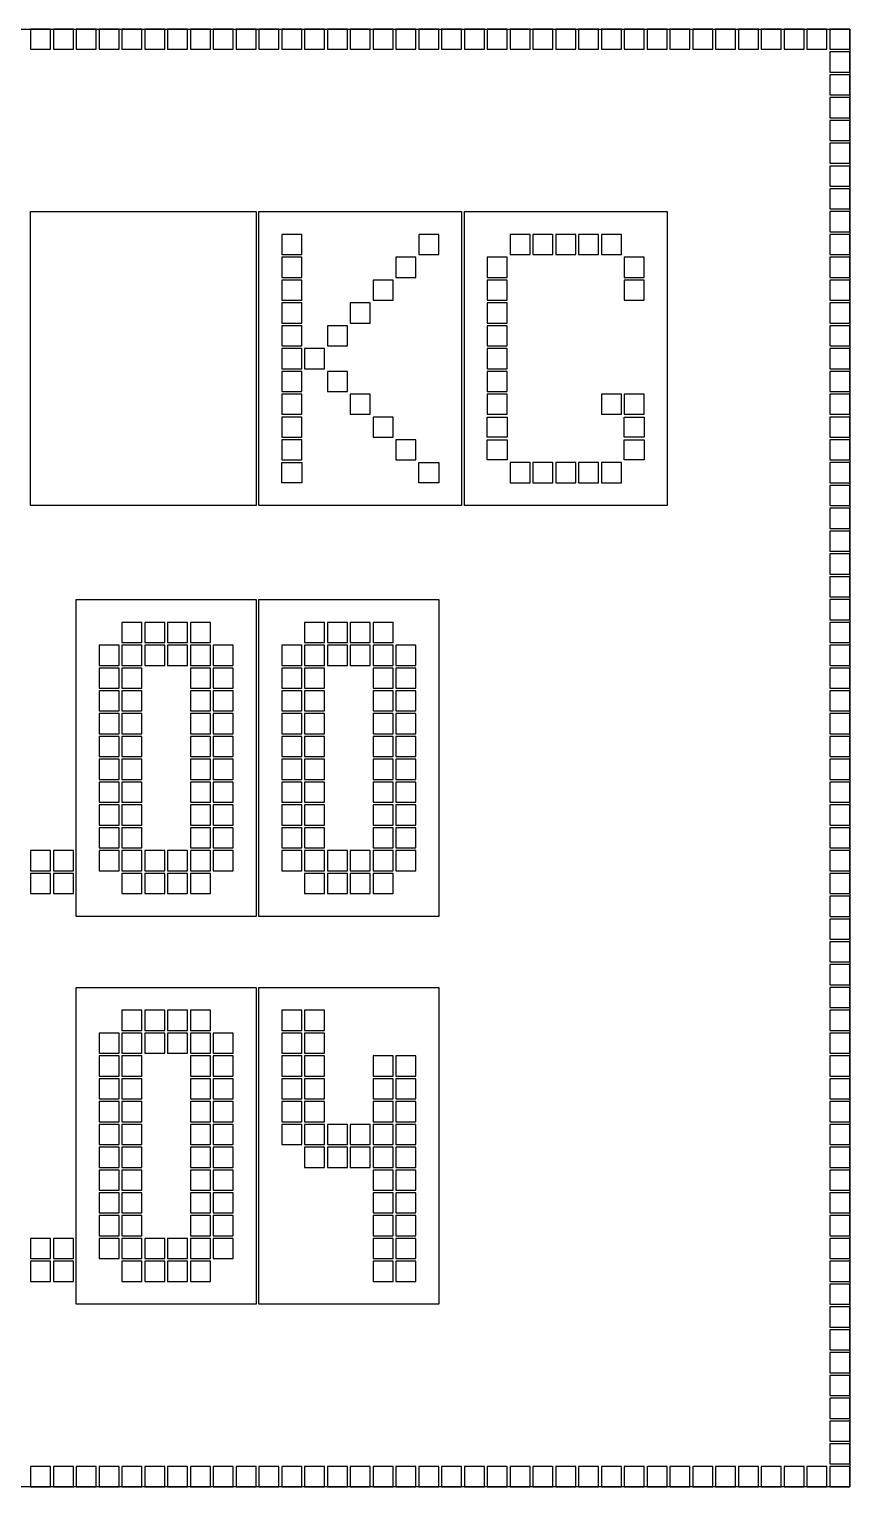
# Model space of a CAD drawing. Header units: inches. Extents: x 125 to 991, y -92 to 487.
# Drawn here: x 826.9 to 833.01, y 440.53 to 451.39 of the extents above; entities that cross this region are included whole.
import ezdxf

# ---------------------------------------------------------------- set-up
doc = ezdxf.new("R2010")
doc.units = ezdxf.units.IN

msp = doc.modelspace()

# ---------------------------------------------------------------- linework, layer by layer
msp.add_lwpolyline([(811.266, 451.388), (833.006, 451.388), (833.006, 440.528), (811.266, 440.528)], close=True)
msp.add_lwpolyline([(811.266, 451.388), (833.006, 451.388), (833.006, 440.528), (811.266, 440.528)], close=True)
at = {"color": 2}
for points in [[(826.906, 451.238), (827.056, 451.238), (827.056, 451.388), (826.906, 451.388)], [(827.076, 451.238), (827.226, 451.238), (827.226, 451.388), (827.076, 451.388)], [(827.246, 451.238), (827.396, 451.238), (827.396, 451.388), (827.246, 451.388)], [(827.416, 451.238), (827.566, 451.238), (827.566, 451.388), (827.416, 451.388)], [(827.586, 451.238), (827.736, 451.238), (827.736, 451.388), (827.586, 451.388)], [(827.756, 451.238), (827.906, 451.238), (827.906, 451.388), (827.756, 451.388)], [(827.926, 451.238), (828.076, 451.238), (828.076, 451.388), (827.926, 451.388)], [(828.096, 451.238), (828.246, 451.238), (828.246, 451.388), (828.096, 451.388)], [(828.266, 451.238), (828.416, 451.238), (828.416, 451.388), (828.266, 451.388)], [(828.436, 451.238), (828.586, 451.238), (828.586, 451.388), (828.436, 451.388)], [(828.606, 451.238), (828.756, 451.238), (828.756, 451.388), (828.606, 451.388)], [(828.776, 451.238), (828.926, 451.238), (828.926, 451.388), (828.776, 451.388)], [(828.946, 451.238), (829.096, 451.238), (829.096, 451.388), (828.946, 451.388)], [(829.116, 451.238), (829.266, 451.238), (829.266, 451.388), (829.116, 451.388)], [(829.286, 451.238), (829.436, 451.238), (829.436, 451.388), (829.286, 451.388)], [(829.456, 451.238), (829.606, 451.238), (829.606, 451.388), (829.456, 451.388)], [(829.626, 451.238), (829.776, 451.238), (829.776, 451.388), (829.626, 451.388)], [(829.796, 451.238), (829.946, 451.238), (829.946, 451.388), (829.796, 451.388)], [(829.966, 451.238), (830.116, 451.238), (830.116, 451.388), (829.966, 451.388)], [(830.136, 451.238), (830.286, 451.238), (830.286, 451.388), (830.136, 451.388)], [(830.306, 451.238), (830.456, 451.238), (830.456, 451.388), (830.306, 451.388)], [(830.476, 451.238), (830.626, 451.238), (830.626, 451.388), (830.476, 451.388)], [(830.646, 451.238), (830.796, 451.238), (830.796, 451.388), (830.646, 451.388)], [(830.816, 451.238), (830.966, 451.238), (830.966, 451.388), (830.816, 451.388)], [(830.986, 451.238), (831.136, 451.238), (831.136, 451.388), (830.986, 451.388)], [(831.156, 451.238), (831.306, 451.238), (831.306, 451.388), (831.156, 451.388)], [(831.326, 451.238), (831.476, 451.238), (831.476, 451.388), (831.326, 451.388)], [(831.496, 451.238), (831.646, 451.238), (831.646, 451.388), (831.496, 451.388)], [(831.666, 451.238), (831.816, 451.238), (831.816, 451.388), (831.666, 451.388)], [(831.836, 451.238), (831.986, 451.238), (831.986, 451.388), (831.836, 451.388)], [(832.006, 451.238), (832.156, 451.238), (832.156, 451.388), (832.006, 451.388)], [(832.176, 451.238), (832.326, 451.238), (832.326, 451.388), (832.176, 451.388)], [(832.346, 451.238), (832.496, 451.238), (832.496, 451.388), (832.346, 451.388)], [(832.516, 451.238), (832.666, 451.238), (832.666, 451.388), (832.516, 451.388)], [(832.686, 451.238), (832.836, 451.238), (832.836, 451.388), (832.686, 451.388)], [(832.856, 451.238), (833.006, 451.238), (833.006, 451.388), (832.856, 451.388)], [(832.856, 451.068), (833.006, 451.068), (833.006, 451.218), (832.856, 451.218)], [(832.856, 450.898), (833.006, 450.898), (833.006, 451.048), (832.856, 451.048)], [(832.856, 450.728), (833.006, 450.728), (833.006, 450.878), (832.856, 450.878)], [(832.856, 450.558), (833.006, 450.558), (833.006, 450.708), (832.856, 450.708)], [(832.856, 450.388), (833.006, 450.388), (833.006, 450.538), (832.856, 450.538)], [(832.856, 450.218), (833.006, 450.218), (833.006, 450.368), (832.856, 450.368)], [(832.856, 450.048), (833.006, 450.048), (833.006, 450.198), (832.856, 450.198)], [(832.856, 449.878), (833.006, 449.878), (833.006, 450.028), (832.856, 450.028)], [(828.776, 449.708), (828.926, 449.708), (828.926, 449.858), (828.776, 449.858)], [(829.796, 449.708), (829.946, 449.708), (829.946, 449.858), (829.796, 449.858)], [(830.476, 449.708), (830.626, 449.708), (830.626, 449.858), (830.476, 449.858)], [(830.646, 449.708), (830.796, 449.708), (830.796, 449.858), (830.646, 449.858)], [(830.816, 449.708), (830.966, 449.708), (830.966, 449.858), (830.816, 449.858)], [(830.986, 449.708), (831.136, 449.708), (831.136, 449.858), (830.986, 449.858)], [(831.156, 449.708), (831.306, 449.708), (831.306, 449.858), (831.156, 449.858)], [(832.856, 449.708), (833.006, 449.708), (833.006, 449.858), (832.856, 449.858)], [(828.776, 449.538), (828.926, 449.538), (828.926, 449.688), (828.776, 449.688)], [(829.626, 449.538), (829.776, 449.538), (829.776, 449.688), (829.626, 449.688)], [(830.306, 449.538), (830.456, 449.538), (830.456, 449.688), (830.306, 449.688)], [(831.326, 449.538), (831.476, 449.538), (831.476, 449.688), (831.326, 449.688)], [(832.856, 449.538), (833.006, 449.538), (833.006, 449.688), (832.856, 449.688)], [(828.776, 449.368), (828.926, 449.368), (828.926, 449.518), (828.776, 449.518)], [(829.456, 449.368), (829.606, 449.368), (829.606, 449.518), (829.456, 449.518)], [(830.306, 449.368), (830.456, 449.368), (830.456, 449.518), (830.306, 449.518)], [(831.326, 449.368), (831.476, 449.368), (831.476, 449.518), (831.326, 449.518)], [(832.856, 449.368), (833.006, 449.368), (833.006, 449.518), (832.856, 449.518)], [(828.776, 449.198), (828.926, 449.198), (828.926, 449.348), (828.776, 449.348)], [(829.286, 449.198), (829.436, 449.198), (829.436, 449.348), (829.286, 449.348)], [(830.306, 449.198), (830.456, 449.198), (830.456, 449.348), (830.306, 449.348)], [(832.856, 449.198), (833.006, 449.198), (833.006, 449.348), (832.856, 449.348)], [(828.776, 449.028), (828.926, 449.028), (828.926, 449.178), (828.776, 449.178)], [(829.116, 449.028), (829.266, 449.028), (829.266, 449.178), (829.116, 449.178)], [(830.306, 449.028), (830.456, 449.028), (830.456, 449.178), (830.306, 449.178)], [(832.856, 449.028), (833.006, 449.028), (833.006, 449.178), (832.856, 449.178)], [(828.776, 448.858), (828.926, 448.858), (828.926, 449.008), (828.776, 449.008)], [(828.946, 448.858), (829.096, 448.858), (829.096, 449.008), (828.946, 449.008)], [(830.306, 448.858), (830.456, 448.858), (830.456, 449.008), (830.306, 449.008)], [(832.856, 448.858), (833.006, 448.858), (833.006, 449.008), (832.856, 449.008)], [(828.776, 448.688), (828.926, 448.688), (828.926, 448.838), (828.776, 448.838)], [(829.116, 448.688), (829.266, 448.688), (829.266, 448.838), (829.116, 448.838)], [(830.306, 448.688), (830.456, 448.688), (830.456, 448.838), (830.306, 448.838)], [(832.856, 448.688), (833.006, 448.688), (833.006, 448.838), (832.856, 448.838)], [(828.776, 448.518), (828.926, 448.518), (828.926, 448.668), (828.776, 448.668)], [(829.286, 448.518), (829.436, 448.518), (829.436, 448.668), (829.286, 448.668)], [(830.306, 448.518), (830.456, 448.518), (830.456, 448.668), (830.306, 448.668)], [(831.156, 448.518), (831.306, 448.518), (831.306, 448.668), (831.156, 448.668)], [(831.326, 448.518), (831.476, 448.518), (831.476, 448.668), (831.326, 448.668)], [(832.856, 448.518), (833.006, 448.518), (833.006, 448.668), (832.856, 448.668)], [(828.776, 448.348), (828.926, 448.348), (828.926, 448.498), (828.776, 448.498)], [(829.456, 448.348), (829.606, 448.348), (829.606, 448.498), (829.456, 448.498)], [(830.306, 448.498), (830.456, 448.498), (830.456, 448.348), (830.306, 448.348)], [(831.326, 448.498), (831.476, 448.498), (831.476, 448.348), (831.326, 448.348)], [(832.856, 448.348), (833.006, 448.348), (833.006, 448.498), (832.856, 448.498)], [(828.776, 448.178), (828.926, 448.178), (828.926, 448.328), (828.776, 448.328)], [(829.626, 448.178), (829.776, 448.178), (829.776, 448.328), (829.626, 448.328)], [(830.306, 448.328), (830.456, 448.328), (830.456, 448.178), (830.306, 448.178)], [(831.326, 448.328), (831.476, 448.328), (831.476, 448.178), (831.326, 448.178)], [(832.856, 448.178), (833.006, 448.178), (833.006, 448.328), (832.856, 448.328)], [(828.776, 448.158), (828.926, 448.158), (828.926, 448.008), (828.776, 448.008)], [(829.796, 448.158), (829.946, 448.158), (829.946, 448.008), (829.796, 448.008)], [(830.476, 448.008), (830.626, 448.008), (830.626, 448.158), (830.476, 448.158)], [(830.646, 448.008), (830.796, 448.008), (830.796, 448.158), (830.646, 448.158)], [(830.816, 448.008), (830.966, 448.008), (830.966, 448.158), (830.816, 448.158)], [(830.986, 448.008), (831.136, 448.008), (831.136, 448.158), (830.986, 448.158)], [(831.156, 448.008), (831.306, 448.008), (831.306, 448.158), (831.156, 448.158)], [(832.856, 448.008), (833.006, 448.008), (833.006, 448.158), (832.856, 448.158)], [(832.856, 447.838), (833.006, 447.838), (833.006, 447.988), (832.856, 447.988)], [(832.856, 447.668), (833.006, 447.668), (833.006, 447.818), (832.856, 447.818)], [(832.856, 447.498), (833.006, 447.498), (833.006, 447.648), (832.856, 447.648)], [(832.856, 447.328), (833.006, 447.328), (833.006, 447.478), (832.856, 447.478)], [(832.856, 447.158), (833.006, 447.158), (833.006, 447.308), (832.856, 447.308)], [(832.856, 446.988), (833.006, 446.988), (833.006, 447.138), (832.856, 447.138)], [(827.586, 446.818), (827.736, 446.818), (827.736, 446.968), (827.586, 446.968)], [(827.756, 446.818), (827.906, 446.818), (827.906, 446.968), (827.756, 446.968)], [(827.926, 446.818), (828.076, 446.818), (828.076, 446.968), (827.926, 446.968)], [(828.096, 446.818), (828.246, 446.818), (828.246, 446.968), (828.096, 446.968)], [(828.946, 446.818), (829.096, 446.818), (829.096, 446.968), (828.946, 446.968)], [(829.116, 446.818), (829.266, 446.818), (829.266, 446.968), (829.116, 446.968)], [(829.286, 446.818), (829.436, 446.818), (829.436, 446.968), (829.286, 446.968)], [(829.456, 446.818), (829.606, 446.818), (829.606, 446.968), (829.456, 446.968)], [(832.856, 446.818), (833.006, 446.818), (833.006, 446.968), (832.856, 446.968)], [(827.416, 446.648), (827.566, 446.648), (827.566, 446.798), (827.416, 446.798)], [(827.586, 446.648), (827.736, 446.648), (827.736, 446.798), (827.586, 446.798)], [(827.756, 446.648), (827.906, 446.648), (827.906, 446.798), (827.756, 446.798)], [(827.926, 446.648), (828.076, 446.648), (828.076, 446.798), (827.926, 446.798)], [(828.096, 446.648), (828.246, 446.648), (828.246, 446.798), (828.096, 446.798)], [(828.266, 446.648), (828.416, 446.648), (828.416, 446.798), (828.266, 446.798)], [(828.776, 446.648), (828.926, 446.648), (828.926, 446.798), (828.776, 446.798)], [(828.946, 446.648), (829.096, 446.648), (829.096, 446.798), (828.946, 446.798)], [(829.116, 446.648), (829.266, 446.648), (829.266, 446.798), (829.116, 446.798)], [(829.286, 446.648), (829.436, 446.648), (829.436, 446.798), (829.286, 446.798)], [(829.456, 446.648), (829.606, 446.648), (829.606, 446.798), (829.456, 446.798)], [(829.626, 446.648), (829.776, 446.648), (829.776, 446.798), (829.626, 446.798)], [(832.856, 446.648), (833.006, 446.648), (833.006, 446.798), (832.856, 446.798)], [(827.416, 446.478), (827.566, 446.478), (827.566, 446.628), (827.416, 446.628)], [(827.586, 446.478), (827.736, 446.478), (827.736, 446.628), (827.586, 446.628)], [(828.096, 446.478), (828.246, 446.478), (828.246, 446.628), (828.096, 446.628)], [(828.266, 446.478), (828.416, 446.478), (828.416, 446.628), (828.266, 446.628)], [(828.776, 446.478), (828.926, 446.478), (828.926, 446.628), (828.776, 446.628)], [(828.946, 446.478), (829.096, 446.478), (829.096, 446.628), (828.946, 446.628)], [(829.456, 446.478), (829.606, 446.478), (829.606, 446.628), (829.456, 446.628)], [(829.626, 446.478), (829.776, 446.478), (829.776, 446.628), (829.626, 446.628)], [(832.856, 446.478), (833.006, 446.478), (833.006, 446.628), (832.856, 446.628)], [(827.416, 446.308), (827.566, 446.308), (827.566, 446.458), (827.416, 446.458)], [(827.586, 446.308), (827.736, 446.308), (827.736, 446.458), (827.586, 446.458)], [(828.096, 446.308), (828.246, 446.308), (828.246, 446.458), (828.096, 446.458)], [(828.266, 446.308), (828.416, 446.308), (828.416, 446.458), (828.266, 446.458)], [(828.776, 446.308), (828.926, 446.308), (828.926, 446.458), (828.776, 446.458)], [(828.946, 446.308), (829.096, 446.308), (829.096, 446.458), (828.946, 446.458)], [(829.456, 446.308), (829.606, 446.308), (829.606, 446.458), (829.456, 446.458)], [(829.626, 446.308), (829.776, 446.308), (829.776, 446.458), (829.626, 446.458)], [(832.856, 446.308), (833.006, 446.308), (833.006, 446.458), (832.856, 446.458)], [(827.416, 446.138), (827.566, 446.138), (827.566, 446.288), (827.416, 446.288)], [(827.586, 446.138), (827.736, 446.138), (827.736, 446.288), (827.586, 446.288)], [(828.096, 446.138), (828.246, 446.138), (828.246, 446.288), (828.096, 446.288)], [(828.266, 446.138), (828.416, 446.138), (828.416, 446.288), (828.266, 446.288)], [(828.776, 446.138), (828.926, 446.138), (828.926, 446.288), (828.776, 446.288)], [(828.946, 446.138), (829.096, 446.138), (829.096, 446.288), (828.946, 446.288)], [(829.456, 446.138), (829.606, 446.138), (829.606, 446.288), (829.456, 446.288)], [(829.626, 446.138), (829.776, 446.138), (829.776, 446.288), (829.626, 446.288)], [(832.856, 446.138), (833.006, 446.138), (833.006, 446.288), (832.856, 446.288)], [(827.416, 445.968), (827.566, 445.968), (827.566, 446.118), (827.416, 446.118)], [(827.586, 445.968), (827.736, 445.968), (827.736, 446.118), (827.586, 446.118)], [(828.096, 445.968), (828.246, 445.968), (828.246, 446.118), (828.096, 446.118)], [(828.266, 445.968), (828.416, 445.968), (828.416, 446.118), (828.266, 446.118)], [(828.776, 445.968), (828.926, 445.968), (828.926, 446.118), (828.776, 446.118)], [(828.946, 445.968), (829.096, 445.968), (829.096, 446.118), (828.946, 446.118)], [(829.456, 445.968), (829.606, 445.968), (829.606, 446.118), (829.456, 446.118)], [(829.626, 445.968), (829.776, 445.968), (829.776, 446.118), (829.626, 446.118)], [(832.856, 445.968), (833.006, 445.968), (833.006, 446.118), (832.856, 446.118)], [(827.416, 445.798), (827.566, 445.798), (827.566, 445.948), (827.416, 445.948)], [(827.586, 445.798), (827.736, 445.798), (827.736, 445.948), (827.586, 445.948)], [(828.096, 445.798), (828.246, 445.798), (828.246, 445.948), (828.096, 445.948)], [(828.266, 445.798), (828.416, 445.798), (828.416, 445.948), (828.266, 445.948)], [(828.776, 445.798), (828.926, 445.798), (828.926, 445.948), (828.776, 445.948)], [(828.946, 445.798), (829.096, 445.798), (829.096, 445.948), (828.946, 445.948)], [(829.456, 445.798), (829.606, 445.798), (829.606, 445.948), (829.456, 445.948)], [(829.626, 445.798), (829.776, 445.798), (829.776, 445.948), (829.626, 445.948)], [(832.856, 445.798), (833.006, 445.798), (833.006, 445.948), (832.856, 445.948)], [(827.416, 445.628), (827.566, 445.628), (827.566, 445.778), (827.416, 445.778)], [(827.586, 445.628), (827.736, 445.628), (827.736, 445.778), (827.586, 445.778)], [(828.096, 445.628), (828.246, 445.628), (828.246, 445.778), (828.096, 445.778)], [(828.266, 445.628), (828.416, 445.628), (828.416, 445.778), (828.266, 445.778)], [(828.776, 445.628), (828.926, 445.628), (828.926, 445.778), (828.776, 445.778)], [(828.946, 445.628), (829.096, 445.628), (829.096, 445.778), (828.946, 445.778)], [(829.456, 445.628), (829.606, 445.628), (829.606, 445.778), (829.456, 445.778)], [(829.626, 445.628), (829.776, 445.628), (829.776, 445.778), (829.626, 445.778)], [(832.856, 445.628), (833.006, 445.628), (833.006, 445.778), (832.856, 445.778)], [(827.416, 445.458), (827.566, 445.458), (827.566, 445.608), (827.416, 445.608)], [(827.586, 445.458), (827.736, 445.458), (827.736, 445.608), (827.586, 445.608)], [(828.096, 445.458), (828.246, 445.458), (828.246, 445.608), (828.096, 445.608)], [(828.266, 445.458), (828.416, 445.458), (828.416, 445.608), (828.266, 445.608)], [(828.776, 445.458), (828.926, 445.458), (828.926, 445.608), (828.776, 445.608)], [(828.946, 445.458), (829.096, 445.458), (829.096, 445.608), (828.946, 445.608)], [(829.456, 445.458), (829.606, 445.458), (829.606, 445.608), (829.456, 445.608)], [(829.626, 445.458), (829.776, 445.458), (829.776, 445.608), (829.626, 445.608)], [(832.856, 445.458), (833.006, 445.458), (833.006, 445.608), (832.856, 445.608)], [(827.416, 445.288), (827.566, 445.288), (827.566, 445.438), (827.416, 445.438)], [(827.586, 445.288), (827.736, 445.288), (827.736, 445.438), (827.586, 445.438)], [(828.096, 445.288), (828.246, 445.288), (828.246, 445.438), (828.096, 445.438)], [(828.266, 445.288), (828.416, 445.288), (828.416, 445.438), (828.266, 445.438)], [(828.776, 445.288), (828.926, 445.288), (828.926, 445.438), (828.776, 445.438)], [(828.946, 445.288), (829.096, 445.288), (829.096, 445.438), (828.946, 445.438)], [(829.456, 445.288), (829.606, 445.288), (829.606, 445.438), (829.456, 445.438)], [(829.626, 445.288), (829.776, 445.288), (829.776, 445.438), (829.626, 445.438)], [(832.856, 445.288), (833.006, 445.288), (833.006, 445.438), (832.856, 445.438)], [(826.906, 445.118), (827.056, 445.118), (827.056, 445.268), (826.906, 445.268)], [(827.076, 445.118), (827.226, 445.118), (827.226, 445.268), (827.076, 445.268)], [(827.416, 445.118), (827.566, 445.118), (827.566, 445.268), (827.416, 445.268)], [(827.586, 445.118), (827.736, 445.118), (827.736, 445.268), (827.586, 445.268)], [(827.756, 445.118), (827.906, 445.118), (827.906, 445.268), (827.756, 445.268)], [(827.926, 445.118), (828.076, 445.118), (828.076, 445.268), (827.926, 445.268)], [(828.096, 445.118), (828.246, 445.118), (828.246, 445.268), (828.096, 445.268)], [(828.266, 445.118), (828.416, 445.118), (828.416, 445.268), (828.266, 445.268)], [(828.776, 445.118), (828.926, 445.118), (828.926, 445.268), (828.776, 445.268)], [(828.946, 445.118), (829.096, 445.118), (829.096, 445.268), (828.946, 445.268)], [(829.116, 445.118), (829.266, 445.118), (829.266, 445.268), (829.116, 445.268)], [(829.286, 445.118), (829.436, 445.118), (829.436, 445.268), (829.286, 445.268)], [(829.456, 445.118), (829.606, 445.118), (829.606, 445.268), (829.456, 445.268)], [(829.626, 445.118), (829.776, 445.118), (829.776, 445.268), (829.626, 445.268)], [(832.856, 445.118), (833.006, 445.118), (833.006, 445.268), (832.856, 445.268)], [(826.906, 444.948), (827.056, 444.948), (827.056, 445.098), (826.906, 445.098)], [(827.076, 444.948), (827.226, 444.948), (827.226, 445.098), (827.076, 445.098)], [(827.586, 444.948), (827.736, 444.948), (827.736, 445.098), (827.586, 445.098)], [(827.756, 444.948), (827.906, 444.948), (827.906, 445.098), (827.756, 445.098)], [(827.926, 444.948), (828.076, 444.948), (828.076, 445.098), (827.926, 445.098)], [(828.096, 444.948), (828.246, 444.948), (828.246, 445.098), (828.096, 445.098)], [(828.946, 444.948), (829.096, 444.948), (829.096, 445.098), (828.946, 445.098)], [(829.116, 444.948), (829.266, 444.948), (829.266, 445.098), (829.116, 445.098)], [(829.286, 444.948), (829.436, 444.948), (829.436, 445.098), (829.286, 445.098)], [(829.456, 444.948), (829.606, 444.948), (829.606, 445.098), (829.456, 445.098)], [(832.856, 444.948), (833.006, 444.948), (833.006, 445.098), (832.856, 445.098)], [(832.856, 444.778), (833.006, 444.778), (833.006, 444.928), (832.856, 444.928)], [(832.856, 444.608), (833.006, 444.608), (833.006, 444.758), (832.856, 444.758)], [(832.856, 444.438), (833.006, 444.438), (833.006, 444.588), (832.856, 444.588)], [(832.856, 444.268), (833.006, 444.268), (833.006, 444.418), (832.856, 444.418)], [(832.856, 444.098), (833.006, 444.098), (833.006, 444.248), (832.856, 444.248)], [(827.586, 443.928), (827.736, 443.928), (827.736, 444.078), (827.586, 444.078)], [(827.756, 443.928), (827.906, 443.928), (827.906, 444.078), (827.756, 444.078)], [(827.926, 443.928), (828.076, 443.928), (828.076, 444.078), (827.926, 444.078)], [(828.096, 443.928), (828.246, 443.928), (828.246, 444.078), (828.096, 444.078)], [(828.776, 443.928), (828.926, 443.928), (828.926, 444.078), (828.776, 444.078)], [(828.946, 443.928), (829.096, 443.928), (829.096, 444.078), (828.946, 444.078)], [(832.856, 443.928), (833.006, 443.928), (833.006, 444.078), (832.856, 444.078)], [(827.416, 443.758), (827.566, 443.758), (827.566, 443.908), (827.416, 443.908)], [(827.586, 443.758), (827.736, 443.758), (827.736, 443.908), (827.586, 443.908)], [(827.756, 443.758), (827.906, 443.758), (827.906, 443.908), (827.756, 443.908)], [(827.926, 443.758), (828.076, 443.758), (828.076, 443.908), (827.926, 443.908)], [(828.096, 443.758), (828.246, 443.758), (828.246, 443.908), (828.096, 443.908)], [(828.266, 443.758), (828.416, 443.758), (828.416, 443.908), (828.266, 443.908)], [(828.776, 443.758), (828.926, 443.758), (828.926, 443.908), (828.776, 443.908)], [(828.946, 443.758), (829.096, 443.758), (829.096, 443.908), (828.946, 443.908)], [(832.856, 443.758), (833.006, 443.758), (833.006, 443.908), (832.856, 443.908)], [(827.416, 443.588), (827.566, 443.588), (827.566, 443.738), (827.416, 443.738)], [(827.586, 443.588), (827.736, 443.588), (827.736, 443.738), (827.586, 443.738)], [(828.096, 443.588), (828.246, 443.588), (828.246, 443.738), (828.096, 443.738)], [(828.266, 443.588), (828.416, 443.588), (828.416, 443.738), (828.266, 443.738)], [(828.776, 443.588), (828.926, 443.588), (828.926, 443.738), (828.776, 443.738)], [(828.946, 443.588), (829.096, 443.588), (829.096, 443.738), (828.946, 443.738)], [(829.456, 443.588), (829.606, 443.588), (829.606, 443.738), (829.456, 443.738)], [(829.626, 443.588), (829.776, 443.588), (829.776, 443.738), (829.626, 443.738)], [(832.856, 443.588), (833.006, 443.588), (833.006, 443.738), (832.856, 443.738)], [(827.416, 443.418), (827.566, 443.418), (827.566, 443.568), (827.416, 443.568)], [(827.586, 443.418), (827.736, 443.418), (827.736, 443.568), (827.586, 443.568)], [(828.096, 443.418), (828.246, 443.418), (828.246, 443.568), (828.096, 443.568)], [(828.266, 443.418), (828.416, 443.418), (828.416, 443.568), (828.266, 443.568)], [(828.776, 443.418), (828.926, 443.418), (828.926, 443.568), (828.776, 443.568)], [(828.946, 443.418), (829.096, 443.418), (829.096, 443.568), (828.946, 443.568)], [(829.456, 443.418), (829.606, 443.418), (829.606, 443.568), (829.456, 443.568)], [(829.626, 443.418), (829.776, 443.418), (829.776, 443.568), (829.626, 443.568)], [(832.856, 443.418), (833.006, 443.418), (833.006, 443.568), (832.856, 443.568)], [(827.416, 443.248), (827.566, 443.248), (827.566, 443.398), (827.416, 443.398)], [(827.586, 443.248), (827.736, 443.248), (827.736, 443.398), (827.586, 443.398)], [(828.096, 443.248), (828.246, 443.248), (828.246, 443.398), (828.096, 443.398)], [(828.266, 443.248), (828.416, 443.248), (828.416, 443.398), (828.266, 443.398)], [(828.776, 443.248), (828.926, 443.248), (828.926, 443.398), (828.776, 443.398)], [(828.946, 443.248), (829.096, 443.248), (829.096, 443.398), (828.946, 443.398)], [(829.456, 443.248), (829.606, 443.248), (829.606, 443.398), (829.456, 443.398)], [(829.626, 443.248), (829.776, 443.248), (829.776, 443.398), (829.626, 443.398)], [(832.856, 443.248), (833.006, 443.248), (833.006, 443.398), (832.856, 443.398)], [(827.416, 443.078), (827.566, 443.078), (827.566, 443.228), (827.416, 443.228)], [(827.586, 443.078), (827.736, 443.078), (827.736, 443.228), (827.586, 443.228)], [(828.096, 443.078), (828.246, 443.078), (828.246, 443.228), (828.096, 443.228)], [(828.266, 443.078), (828.416, 443.078), (828.416, 443.228), (828.266, 443.228)], [(828.776, 443.078), (828.926, 443.078), (828.926, 443.228), (828.776, 443.228)], [(828.946, 443.078), (829.096, 443.078), (829.096, 443.228), (828.946, 443.228)], [(829.116, 443.078), (829.266, 443.078), (829.266, 443.228), (829.116, 443.228)], [(829.286, 443.078), (829.436, 443.078), (829.436, 443.228), (829.286, 443.228)], [(829.456, 443.078), (829.606, 443.078), (829.606, 443.228), (829.456, 443.228)], [(829.456, 443.078), (829.606, 443.078), (829.606, 443.228), (829.456, 443.228)], [(829.626, 443.078), (829.776, 443.078), (829.776, 443.228), (829.626, 443.228)], [(832.856, 443.078), (833.006, 443.078), (833.006, 443.228), (832.856, 443.228)], [(827.416, 442.908), (827.566, 442.908), (827.566, 443.058), (827.416, 443.058)], [(827.586, 442.908), (827.736, 442.908), (827.736, 443.058), (827.586, 443.058)], [(828.096, 442.908), (828.246, 442.908), (828.246, 443.058), (828.096, 443.058)], [(828.266, 442.908), (828.416, 442.908), (828.416, 443.058), (828.266, 443.058)], [(828.946, 442.908), (829.096, 442.908), (829.096, 443.058), (828.946, 443.058)], [(829.116, 442.908), (829.266, 442.908), (829.266, 443.058), (829.116, 443.058)], [(829.286, 442.908), (829.436, 442.908), (829.436, 443.058), (829.286, 443.058)], [(829.456, 442.908), (829.606, 442.908), (829.606, 443.058), (829.456, 443.058)], [(829.626, 442.908), (829.776, 442.908), (829.776, 443.058), (829.626, 443.058)], [(832.856, 442.908), (833.006, 442.908), (833.006, 443.058), (832.856, 443.058)], [(827.416, 442.738), (827.566, 442.738), (827.566, 442.888), (827.416, 442.888)], [(827.586, 442.738), (827.736, 442.738), (827.736, 442.888), (827.586, 442.888)], [(828.096, 442.738), (828.246, 442.738), (828.246, 442.888), (828.096, 442.888)], [(828.266, 442.738), (828.416, 442.738), (828.416, 442.888), (828.266, 442.888)], [(829.456, 442.738), (829.606, 442.738), (829.606, 442.888), (829.456, 442.888)], [(829.626, 442.738), (829.776, 442.738), (829.776, 442.888), (829.626, 442.888)], [(832.856, 442.738), (833.006, 442.738), (833.006, 442.888), (832.856, 442.888)], [(827.416, 442.568), (827.566, 442.568), (827.566, 442.718), (827.416, 442.718)], [(827.586, 442.568), (827.736, 442.568), (827.736, 442.718), (827.586, 442.718)], [(828.096, 442.568), (828.246, 442.568), (828.246, 442.718), (828.096, 442.718)], [(828.266, 442.568), (828.416, 442.568), (828.416, 442.718), (828.266, 442.718)], [(829.456, 442.568), (829.606, 442.568), (829.606, 442.718), (829.456, 442.718)], [(829.626, 442.568), (829.776, 442.568), (829.776, 442.718), (829.626, 442.718)], [(832.856, 442.568), (833.006, 442.568), (833.006, 442.718), (832.856, 442.718)], [(827.416, 442.398), (827.566, 442.398), (827.566, 442.548), (827.416, 442.548)], [(827.586, 442.398), (827.736, 442.398), (827.736, 442.548), (827.586, 442.548)], [(828.096, 442.398), (828.246, 442.398), (828.246, 442.548), (828.096, 442.548)], [(828.266, 442.398), (828.416, 442.398), (828.416, 442.548), (828.266, 442.548)], [(829.456, 442.398), (829.606, 442.398), (829.606, 442.548), (829.456, 442.548)], [(829.626, 442.398), (829.776, 442.398), (829.776, 442.548), (829.626, 442.548)], [(832.856, 442.398), (833.006, 442.398), (833.006, 442.548), (832.856, 442.548)], [(826.906, 442.228), (827.056, 442.228), (827.056, 442.378), (826.906, 442.378)], [(827.076, 442.228), (827.226, 442.228), (827.226, 442.378), (827.076, 442.378)], [(827.076, 442.228), (827.226, 442.228), (827.226, 442.378), (827.076, 442.378)], [(827.416, 442.228), (827.566, 442.228), (827.566, 442.378), (827.416, 442.378)], [(827.586, 442.228), (827.736, 442.228), (827.736, 442.378), (827.586, 442.378)], [(827.756, 442.228), (827.906, 442.228), (827.906, 442.378), (827.756, 442.378)], [(827.926, 442.228), (828.076, 442.228), (828.076, 442.378), (827.926, 442.378)], [(828.096, 442.228), (828.246, 442.228), (828.246, 442.378), (828.096, 442.378)], [(828.266, 442.228), (828.416, 442.228), (828.416, 442.378), (828.266, 442.378)], [(829.456, 442.228), (829.606, 442.228), (829.606, 442.378), (829.456, 442.378)], [(829.626, 442.228), (829.776, 442.228), (829.776, 442.378), (829.626, 442.378)], [(832.856, 442.228), (833.006, 442.228), (833.006, 442.378), (832.856, 442.378)], [(826.906, 442.058), (827.056, 442.058), (827.056, 442.208), (826.906, 442.208)], [(826.906, 442.058), (827.056, 442.058), (827.056, 442.208), (826.906, 442.208)], [(827.076, 442.058), (827.226, 442.058), (827.226, 442.208), (827.076, 442.208)], [(827.586, 442.058), (827.736, 442.058), (827.736, 442.208), (827.586, 442.208)], [(827.756, 442.058), (827.906, 442.058), (827.906, 442.208), (827.756, 442.208)], [(827.926, 442.058), (828.076, 442.058), (828.076, 442.208), (827.926, 442.208)], [(828.096, 442.058), (828.246, 442.058), (828.246, 442.208), (828.096, 442.208)], [(829.456, 442.058), (829.606, 442.058), (829.606, 442.208), (829.456, 442.208)], [(829.626, 442.058), (829.776, 442.058), (829.776, 442.208), (829.626, 442.208)], [(832.856, 442.058), (833.006, 442.058), (833.006, 442.208), (832.856, 442.208)], [(832.856, 441.888), (833.006, 441.888), (833.006, 442.038), (832.856, 442.038)], [(832.856, 441.718), (833.006, 441.718), (833.006, 441.868), (832.856, 441.868)], [(832.856, 441.548), (833.006, 441.548), (833.006, 441.698), (832.856, 441.698)], [(832.856, 441.378), (833.006, 441.378), (833.006, 441.528), (832.856, 441.528)], [(832.856, 441.208), (833.006, 441.208), (833.006, 441.358), (832.856, 441.358)], [(832.856, 441.038), (833.006, 441.038), (833.006, 441.188), (832.856, 441.188)], [(832.856, 440.868), (833.006, 440.868), (833.006, 441.018), (832.856, 441.018)], [(832.856, 440.698), (833.006, 440.698), (833.006, 440.848), (832.856, 440.848)], [(826.906, 440.528), (827.056, 440.528), (827.056, 440.678), (826.906, 440.678)], [(827.076, 440.528), (827.226, 440.528), (827.226, 440.678), (827.076, 440.678)], [(827.246, 440.528), (827.396, 440.528), (827.396, 440.678), (827.246, 440.678)], [(827.416, 440.528), (827.566, 440.528), (827.566, 440.678), (827.416, 440.678)], [(827.586, 440.528), (827.736, 440.528), (827.736, 440.678), (827.586, 440.678)], [(827.756, 440.528), (827.906, 440.528), (827.906, 440.678), (827.756, 440.678)], [(827.926, 440.528), (828.076, 440.528), (828.076, 440.678), (827.926, 440.678)], [(828.096, 440.528), (828.246, 440.528), (828.246, 440.678), (828.096, 440.678)], [(828.266, 440.528), (828.416, 440.528), (828.416, 440.678), (828.266, 440.678)], [(828.436, 440.528), (828.586, 440.528), (828.586, 440.678), (828.436, 440.678)], [(828.606, 440.528), (828.756, 440.528), (828.756, 440.678), (828.606, 440.678)], [(828.776, 440.528), (828.926, 440.528), (828.926, 440.678), (828.776, 440.678)], [(828.946, 440.528), (829.096, 440.528), (829.096, 440.678), (828.946, 440.678)], [(829.116, 440.528), (829.266, 440.528), (829.266, 440.678), (829.116, 440.678)], [(829.286, 440.528), (829.436, 440.528), (829.436, 440.678), (829.286, 440.678)], [(829.456, 440.528), (829.606, 440.528), (829.606, 440.678), (829.456, 440.678)], [(829.626, 440.528), (829.776, 440.528), (829.776, 440.678), (829.626, 440.678)], [(829.796, 440.528), (829.946, 440.528), (829.946, 440.678), (829.796, 440.678)], [(829.966, 440.528), (830.116, 440.528), (830.116, 440.678), (829.966, 440.678)], [(830.136, 440.528), (830.286, 440.528), (830.286, 440.678), (830.136, 440.678)], [(830.306, 440.528), (830.456, 440.528), (830.456, 440.678), (830.306, 440.678)], [(830.476, 440.528), (830.626, 440.528), (830.626, 440.678), (830.476, 440.678)], [(830.646, 440.528), (830.796, 440.528), (830.796, 440.678), (830.646, 440.678)], [(830.816, 440.528), (830.966, 440.528), (830.966, 440.678), (830.816, 440.678)], [(830.986, 440.528), (831.136, 440.528), (831.136, 440.678), (830.986, 440.678)], [(831.156, 440.528), (831.306, 440.528), (831.306, 440.678), (831.156, 440.678)], [(831.326, 440.528), (831.476, 440.528), (831.476, 440.678), (831.326, 440.678)], [(831.496, 440.528), (831.646, 440.528), (831.646, 440.678), (831.496, 440.678)], [(831.666, 440.528), (831.816, 440.528), (831.816, 440.678), (831.666, 440.678)], [(831.836, 440.528), (831.986, 440.528), (831.986, 440.678), (831.836, 440.678)], [(832.006, 440.528), (832.156, 440.528), (832.156, 440.678), (832.006, 440.678)], [(832.176, 440.528), (832.326, 440.528), (832.326, 440.678), (832.176, 440.678)], [(832.346, 440.528), (832.496, 440.528), (832.496, 440.678), (832.346, 440.678)], [(832.516, 440.528), (832.666, 440.528), (832.666, 440.678), (832.516, 440.678)], [(832.686, 440.528), (832.836, 440.528), (832.836, 440.678), (832.686, 440.678)], [(832.856, 440.528), (833.006, 440.528), (833.006, 440.678), (832.856, 440.678)]]:
    msp.add_lwpolyline(points, close=True, dxfattribs=at)
at = {"color": 250}
for points in [[(828.586, 447.838), (826.906, 447.838), (826.906, 450.028), (828.586, 450.028)], [(830.116, 447.838), (828.606, 447.838), (828.606, 450.028), (830.116, 450.028)], [(830.116, 447.838), (828.606, 447.838), (828.606, 450.028), (830.116, 450.028)], [(831.646, 447.838), (830.136, 447.838), (830.136, 450.028), (831.646, 450.028)], [(827.246, 447.138), (828.586, 447.138), (828.586, 444.778), (827.246, 444.778)], [(828.606, 447.138), (829.946, 447.138), (829.946, 444.778), (828.606, 444.778)], [(828.606, 447.138), (829.946, 447.138), (829.946, 444.778), (828.606, 444.778)], [(828.606, 447.138), (829.946, 447.138), (829.946, 444.778), (828.606, 444.778)], [(827.246, 444.248), (828.586, 444.248), (828.586, 441.888), (827.246, 441.888)], [(827.246, 444.248), (828.586, 444.248), (828.586, 441.888), (827.246, 441.888)], [(827.246, 444.248), (828.586, 444.248), (828.586, 441.888), (827.246, 441.888)], [(827.246, 444.248), (828.586, 444.248), (828.586, 441.888), (827.246, 441.888)], [(827.246, 444.248), (828.586, 444.248), (828.586, 441.888), (827.246, 441.888)], [(828.606, 444.248), (829.946, 444.248), (829.946, 441.888), (828.606, 441.888)], [(828.606, 444.248), (829.946, 444.248), (829.946, 441.888), (828.606, 441.888)], [(828.606, 444.248), (829.946, 444.248), (829.946, 441.888), (828.606, 441.888)], [(828.606, 444.248), (829.946, 444.248), (829.946, 441.888), (828.606, 441.888)], [(828.606, 444.248), (829.946, 444.248), (829.946, 441.888), (828.606, 441.888)]]:
    msp.add_lwpolyline(points, close=True, dxfattribs=at)

doc.saveas('drawing.dxf')
